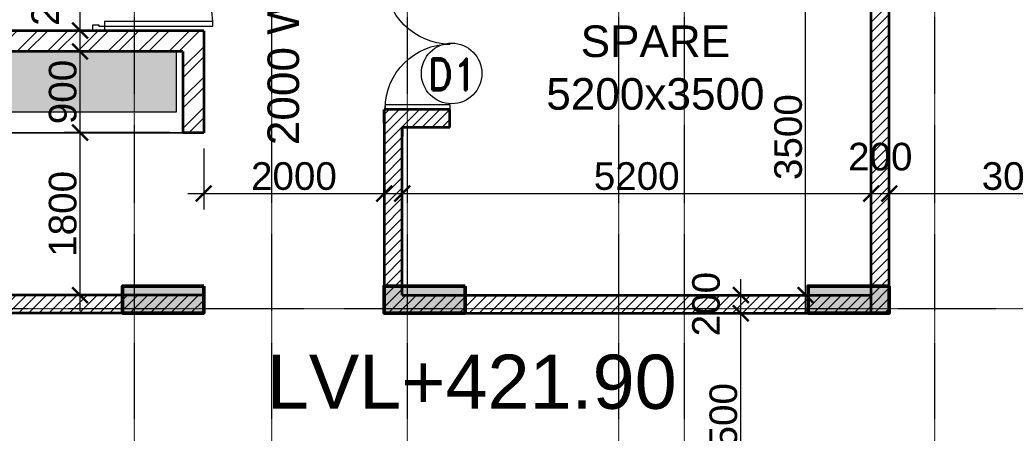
# Model space of a CAD drawing. Header units: millimetres. Extents: x 0 to 147381, y 0 to 170318.
# Drawn here: x 58007 to 69040, y 58459 to 63037 of the extents above; entities that cross this region are included whole.
import ezdxf
from ezdxf.enums import TextEntityAlignment as Align

# ---------------------------------------------------------------- set-up
doc = ezdxf.new("R2010")
doc.units = ezdxf.units.MM
doc.linetypes.add('Center', pattern=[29.999999, 12, -6, 6, -6])
doc.linetypes.add('Grid Line', pattern=[22.225, 12.7, -3.175, 3.175, -3.175])
for name, color, linetype, lineweight in [('A-DOOR', 21, 'Continuous', 9), ('AR_STR', 7, 'Continuous', 15), ('AR_WALL_HATCH', 23, 'Continuous', 5), ('Arch_Dim', 7, 'Continuous', 25), ('Arch_DW_No', 5, 'Continuous', 15), ('ARCH_WALL', 1, 'Continuous', 35), ('G-ANNO-TEXT', 231, 'Continuous', 25), ('S-GRID', 8, 'Continuous', 9), ('STR COL.', 1, 'Continuous', 50)]:
    doc.layers.add(name, color=color, linetype=linetype, lineweight=lineweight)
for name, color, linetype, lineweight, true_color in [('A-FIRE DOOR', 1, 'Continuous', 15, 0xf50000), ('ARCH RCC HATCH', 253, 'Center', 9, 0x9c9c9c), ('BUILDING LEVEL', 1, 'Continuous', 18, 0xf50000), ('S-COLS_HATCH', 252, 'Continuous', 9, 0x8a8a8a)]:
    doc.layers.add(name, color=color, linetype=linetype, lineweight=lineweight, true_color=true_color)
doc.styles.add('Arial_2', font='arial.ttf', dxfattribs={"height": 472.5})
doc.styles.add('DIM', font='arial.ttf')
doc.styles.add('DIM_100', font='romand.shx', dxfattribs={"width": 0.9})
doc.styles.add('Seal_Text', font='arial.ttf')
doc.styles.add('SIZE', font='romans.shx', dxfattribs={"width": 0.75, "height": 200})
doc.dimstyles.new('DIM- 175', dxfattribs={"dimscale": 175, "dimtxt": 1.75, "dimasz": 1, "dimexe": 1, "dimexo": 1, "dimgap": 0.2, "dimtad": 1, "dimdec": 0, "dimrnd": 5, "dimzin": 0, "dimdsep": 46, "dimtxsty": 'DIM', "dimblk": 'ARCHTICK', "dimcen": 0, "dimdle": 1, "dimclrd": 3, "dimclre": 5, "dimclrt": 3, "dimadec": 0, "dimazin": 0, "dimtfac": 1, "dimtdec": 0, "dimtofl": 0, "dimtmove": 2, "dimatfit": 3, "dimfxl": 1, "dimtolj": 1, "dimtzin": 0, "dimlwd": 13, "dimlwe": 15, "dimarcsym": 0})
pattern_1 = [(45, (112242.8, 269228.23), (-56.1266, 56.1266), [])]

# ---------------------------------------------------------------- blocks, each defined once
blk = doc.blocks.new('A$C59E872DE')
at = {"layer": 'S-GRID', "linetype": 'Grid Line', "ltscale": 0.5}
for p, q in [((21580, 89720.3), (21580, -4357.6)), ((23100, 89720.3), (23100, -4357.6)), ((24605, 89720.3), (24605, -4357.6)), ((26950, 89720.3), (26950, -4357.6)), ((27675, 89720.3), (27675, -3402.7)), ((30450, 89720.3), (30450, -4357.6)), ((-6964.1, 15300), (94404.8, 15300))]:
    blk.add_line(p, q, dxfattribs=at)
blk = doc.blocks.new('A$C6E083EB8')
at = {"linetype": 'Continuous', "lineweight": 13}
for p, q in [((-37.6, 1022.9), (-77.6, 1022.9)), ((-77.6, 1022.9), (-77.6, 98.9)), ((-37.6, 98.9), (-37.6, 1022.9)), ((-77.6, 98.9), (-37.6, 98.9))]:
    blk.add_line(p, q, dxfattribs=at)
for points in [[(-1000, 98.9), (-1000, 0), (-950.5, 0), (-950.5, 49.5), (-962.4, 49.5), (-962.4, 98.9)], [(0, 98.9), (0, 0), (-49.5, 0), (-49.5, 49.5), (-37.6, 49.5), (-37.6, 98.9)]]:
    blk.add_lwpolyline(points, close=True, dxfattribs=at)
blk.add_arc((-37.6, 98.9), 924.8, 92.48223, 180, dxfattribs=at)
blk = doc.blocks.new('A$C4D5E1DB4')
at = {"layer": 'AR_WALL_HATCH', "ltscale": 500}
h = blk.add_hatch(dxfattribs=at)
h.set_pattern_fill('ANSI32', color=256, scale=25)
h.paths.add_polyline_path([(-20851, -2427), (-20851, -1440), (-16250, -1440), (-16250, -4441), (-13220, -4441), (-13220, -4211), (-16020, -4211), (-16020, -1440), (-12105, -1440), (-12105, -4241), (-12220, -4241), (-12220, -4441), (-11905, -4441), (-11905, -4302), (-11390, -4302), (-11390, -4102), (-11990, -4102), (-11990, -1440), (-10190, -1440), (-10190, -4441), (-9960, -4441), (-9960, -3541), (-5080, -3541), (-5080, -4441), (-4850, -4441), (-4850, -3311), (-9960, -3311), (-9960, -1210), (-21081, -1210), (-21081, -2427)])
h = blk.add_hatch(dxfattribs=at)
h.set_pattern_fill('ANSI31', color=256, scale=25)
h.paths.add_polyline_path([(-15316, -6241), (-4850, -6241), (-4850, -6441), (-15316, -6441)])
at = {"layer": 'A-DOOR', "linetype": 'Continuous'}
blk.add_line((-9990, -4441), (-5050, -4441), dxfattribs=at)
at = {"layer": 'ARCH_WALL'}
for p, q in [((-4850, -3311), (-9960, -3311)), ((-4850, -3311), (-4850, -4441)), ((-5080, -3541), (-9960, -3541)), ((-5080, -3541), (-5080, -4441)), ((-4850, -4441), (-5080, -4441)), ((-4850, -6241), (-15316, -6241)), ((-4850, -6241), (-4850, -6241)), ((-4850, -6441), (-4850, -6241)), ((-4850, -6441), (-15316, -6441))]:
    blk.add_line(p, q, dxfattribs=at)
at = {"layer": 'A-FIRE DOOR', "linetype": 'Continuous', "xscale": 1.299999999999998, "yscale": 1.299999999999998, "zscale": 1.299999999999998, "rotation": 270}
blk.add_blockref('A$C6E083EB8', (-6078, -3311), dxfattribs=at)
blk = doc.blocks.new('M_Double-Uneven - FD2G_1650X2700_-2217286-5_Level 452_2')
at = {"layer": 'A-DOOR'}
for p, q in [((-1548, -115), (-1548, -938)), ((-1548, -115), (-1497, -115)), ((-1497, -115), (-1497, -938)), ((51, -115), (51, -940)), ((102, -115), (51, -115)), ((102, -115), (102, -940)), ((-1548, -938), (-1495, -938)), ((102, -940), (51, -940))]:
    blk.add_line(p, q, dxfattribs=at)
for centre, start, end in [((-1548, -115), 270, 360), ((102, -115), 180, 270)]:
    blk.add_arc(centre, 825, start, end, dxfattribs=at)
blk = doc.blocks.new('DW')
at = {"color": 9}
blk.add_circle((0, 0), 671, dxfattribs=at)
at = {"style": 'SIZE', "width": 0.8}
blk.add_attdef('W7', text='', height=500, dxfattribs=at).set_placement((5, -289), align=Align.CENTER)
blk = doc.blocks.new('A$C38A24FCE')
at = {"layer": 'S-COLS_HATCH'}
for points in [[(-64340, 13625), (-65240, 13625), (-65240, 13925), (-64340, 13925)], [(-61440, 13625), (-62340, 13625), (-62340, 13925), (-61440, 13925)], [(-56740, 13625), (-57640, 13625), (-57640, 13925), (-56740, 13925)]]:
    blk.add_hatch(color=256, dxfattribs=at).paths.add_polyline_path(points)
at = {"layer": 'STR COL.'}
for points in [[(-64340, 13925), (-64340, 13625), (-65240, 13625), (-65240, 13925)], [(-61440, 13925), (-61440, 13625), (-62340, 13625), (-62340, 13925)], [(-56740, 13925), (-56740, 13625), (-57640, 13625), (-57640, 13925)]]:
    blk.add_lwpolyline(points, close=True, dxfattribs=at)
blk = doc.blocks.new('_ArchTick')
at = {"color": 0, "linetype": 'ByBlock', "const_width": 0.15}
blk.add_lwpolyline([(-0.5, -0.5), (0.5, 0.5)], dxfattribs=at)
blk = doc.blocks.new('*D570')
at = {"layer": 'Arch_Dim', "color": 5, "lineweight": 15, "transparency": 16777216}
for p, q in [((60045, 61613), (60045, 60938)), ((62045, 61055), (62045, 61288))]:
    blk.add_line(p, q, dxfattribs=at)
at = {"layer": 'Arch_Dim', "color": 3, "lineweight": 13, "transparency": 16777216}
blk.add_line((59870, 61113), (62220, 61113), dxfattribs=at)
at = {"layer": 'Defpoints', "color": 0, "linetype": 'Continuous', "transparency": 16777216}
for p in [(60045, 61788), (62045, 61113), (62045, 60880)]:
    blk.add_point(p, dxfattribs=at)
at = {"layer": 'Arch_Dim', "color": 3, "linetype": 'Continuous', "lineweight": 13, "transparency": 16777216, "xscale": 175, "yscale": 175, "zscale": 175, "rotation": 180}
blk.add_blockref('_ArchTick', (60045, 61113), dxfattribs=at)
at = {"layer": 'Arch_Dim', "color": 3, "linetype": 'Continuous', "lineweight": 13, "transparency": 16777216, "xscale": 175, "yscale": 175, "zscale": 175}
blk.add_blockref('_ArchTick', (62045, 61113), dxfattribs=at)
at = {"layer": 'Arch_Dim', "color": 3, "linetype": 'Continuous', "transparency": 16777216, "insert": (61045, 61305), "char_height": 306.2, "attachment_point": 5, "style": 'DIM'}
blk.add_mtext('\\A1;2000', dxfattribs=at)
blk = doc.blocks.new('*D778')
at = {"layer": 'Arch_Dim', "color": 5, "lineweight": 15, "transparency": 16777216}
for p, q in [((62245, 61091), (62245, 61288)), ((67445, 60990), (67445, 61288))]:
    blk.add_line(p, q, dxfattribs=at)
at = {"layer": 'Arch_Dim', "color": 3, "lineweight": 13, "transparency": 16777216}
blk.add_line((62070, 61113), (67620, 61113), dxfattribs=at)
at = {"layer": 'Defpoints', "color": 0, "linetype": 'Continuous', "transparency": 16777216}
for p in [(67445, 61113), (62245, 60916), (67445, 60815)]:
    blk.add_point(p, dxfattribs=at)
at = {"layer": 'Arch_Dim', "color": 3, "linetype": 'Continuous', "lineweight": 13, "transparency": 16777216, "xscale": 175, "yscale": 175, "zscale": 175, "rotation": 180}
blk.add_blockref('_ArchTick', (62245, 61113), dxfattribs=at)
at = {"layer": 'Arch_Dim', "color": 3, "linetype": 'Continuous', "lineweight": 13, "transparency": 16777216, "xscale": 175, "yscale": 175, "zscale": 175}
blk.add_blockref('_ArchTick', (67445, 61113), dxfattribs=at)
at = {"layer": 'Arch_Dim', "color": 3, "linetype": 'Continuous', "transparency": 16777216, "insert": (64845, 61305), "char_height": 306.2, "attachment_point": 5, "style": 'DIM'}
blk.add_mtext('\\A1;5200', dxfattribs=at)
blk = doc.blocks.new('*D779')
at = {"layer": 'Arch_Dim', "color": 5, "lineweight": 15, "transparency": 16777216}
for p, q in [((67645, 61862), (67645, 60938)), ((70645, 61213), (70645, 61288))]:
    blk.add_line(p, q, dxfattribs=at)
at = {"layer": 'Arch_Dim', "color": 3, "lineweight": 13, "transparency": 16777216}
blk.add_line((67470, 61113), (70820, 61113), dxfattribs=at)
at = {"layer": 'Defpoints', "color": 0, "linetype": 'Continuous', "transparency": 16777216}
for p in [(67645, 62037), (70645, 61113), (70645, 61038)]:
    blk.add_point(p, dxfattribs=at)
at = {"layer": 'Arch_Dim', "color": 3, "linetype": 'Continuous', "lineweight": 13, "transparency": 16777216, "xscale": 175, "yscale": 175, "zscale": 175, "rotation": 180}
blk.add_blockref('_ArchTick', (67645, 61113), dxfattribs=at)
at = {"layer": 'Arch_Dim', "color": 3, "linetype": 'Continuous', "lineweight": 13, "transparency": 16777216, "xscale": 175, "yscale": 175, "zscale": 175}
blk.add_blockref('_ArchTick', (70645, 61113), dxfattribs=at)
at = {"layer": 'Arch_Dim', "color": 3, "linetype": 'Continuous', "transparency": 16777216, "insert": (69145, 61305), "char_height": 306.2, "attachment_point": 5, "style": 'DIM'}
blk.add_mtext('\\A1;3000', dxfattribs=at)
blk = doc.blocks.new('*D571')
at = {"layer": 'Arch_Dim', "color": 5, "lineweight": 15, "transparency": 16777216}
for p, q in [((67445, 60990), (67445, 61288)), ((67645, 60990), (67645, 61288))]:
    blk.add_line(p, q, dxfattribs=at)
at = {"layer": 'Arch_Dim', "color": 3, "lineweight": 13, "transparency": 16777216}
blk.add_line((67270, 61113), (67820, 61113), dxfattribs=at)
at = {"layer": 'Defpoints', "color": 0, "linetype": 'Continuous', "transparency": 16777216}
for p in [(67645, 61113), (67445, 60815), (67645, 60815)]:
    blk.add_point(p, dxfattribs=at)
at = {"layer": 'Arch_Dim', "color": 3, "linetype": 'Continuous', "lineweight": 13, "transparency": 16777216, "xscale": 175, "yscale": 175, "zscale": 175, "rotation": 180}
blk.add_blockref('_ArchTick', (67445, 61113), dxfattribs=at)
at = {"layer": 'Arch_Dim', "color": 3, "linetype": 'Continuous', "lineweight": 13, "transparency": 16777216, "xscale": 175, "yscale": 175, "zscale": 175}
blk.add_blockref('_ArchTick', (67645, 61113), dxfattribs=at)
at = {"layer": 'Arch_Dim', "color": 3, "linetype": 'Continuous', "transparency": 16777216, "insert": (67545, 61520), "char_height": 306.2, "attachment_point": 5, "style": 'DIM'}
blk.add_mtext('\\A1;200', dxfattribs=at)
blk = doc.blocks.new('*D780')
at = {"layer": 'Arch_Dim', "color": 3, "lineweight": 13, "transparency": 16777216}
blk.add_line((65999, 57113), (65999, 59963), dxfattribs=at)
at = {"layer": 'Arch_Dim', "color": 5, "lineweight": 15, "transparency": 16777216}
for p, q in [((65995, 59788), (65824, 59788)), ((65995, 57288), (65824, 57288))]:
    blk.add_line(p, q, dxfattribs=at)
at = {"layer": 'Defpoints', "color": 0, "linetype": 'Continuous', "transparency": 16777216}
for p in [(65999, 59788), (66170, 59788), (66170, 57288)]:
    blk.add_point(p, dxfattribs=at)
at = {"layer": 'Arch_Dim', "color": 3, "linetype": 'Continuous', "lineweight": 13, "transparency": 16777216, "xscale": 175, "yscale": 175, "zscale": 175}
for p, rotation in [((65999, 59788), 90), ((65999, 57288), 270)]:
    blk.add_blockref('_ArchTick', p, dxfattribs=dict(at, rotation=rotation))
at = {"layer": 'Arch_Dim', "color": 3, "linetype": 'Continuous', "transparency": 16777216, "insert": (65807, 58538), "char_height": 306.2, "attachment_point": 5, "rotation": 90, "style": 'DIM'}
blk.add_mtext('\\A1;2500', dxfattribs=at)
blk = doc.blocks.new('*D572')
at = {"layer": 'Arch_Dim', "color": 3, "lineweight": 13, "transparency": 16777216}
blk.add_line((66717, 59813), (66717, 63663), dxfattribs=at)
at = {"layer": 'Defpoints', "color": 0, "linetype": 'Continuous', "transparency": 16777216}
for p in [(66717, 63488), (66717, 63488), (66717, 59988)]:
    blk.add_point(p, dxfattribs=at)
at = {"layer": 'Arch_Dim', "color": 3, "linetype": 'Continuous', "lineweight": 13, "transparency": 16777216, "xscale": 175, "yscale": 175, "zscale": 175}
for p, rotation in [((66717, 63488), 90), ((66717, 59988), 270)]:
    blk.add_blockref('_ArchTick', p, dxfattribs=dict(at, rotation=rotation))
at = {"layer": 'Arch_Dim', "color": 3, "linetype": 'Continuous', "transparency": 16777216, "insert": (66525, 61738), "char_height": 306.2, "attachment_point": 5, "rotation": 90, "style": 'DIM'}
blk.add_mtext('\\A1;3500', dxfattribs=at)
blk = doc.blocks.new('*D781')
at = {"layer": 'Arch_Dim', "color": 3, "lineweight": 13, "transparency": 16777216}
blk.add_line((65999, 59613), (65999, 60163), dxfattribs=at)
at = {"layer": 'Arch_Dim', "color": 5, "lineweight": 15, "transparency": 16777216}
for p, q in [((65995, 59988), (65824, 59988)), ((65995, 59788), (65824, 59788))]:
    blk.add_line(p, q, dxfattribs=at)
at = {"layer": 'Defpoints', "color": 0, "linetype": 'Continuous', "transparency": 16777216}
for p in [(65999, 59988), (66170, 59988), (66170, 59788)]:
    blk.add_point(p, dxfattribs=at)
at = {"layer": 'Arch_Dim', "color": 3, "linetype": 'Continuous', "lineweight": 13, "transparency": 16777216, "xscale": 175, "yscale": 175, "zscale": 175}
for p, rotation in [((65999, 59988), 90), ((65999, 59788), 270)]:
    blk.add_blockref('_ArchTick', p, dxfattribs=dict(at, rotation=rotation))
at = {"layer": 'Arch_Dim', "color": 3, "linetype": 'Continuous', "transparency": 16777216, "insert": (65615, 59888), "char_height": 306.2, "attachment_point": 5, "rotation": 90, "style": 'DIM'}
blk.add_mtext('\\A1;200', dxfattribs=at)
blk = doc.blocks.new('*D607')
at = {"layer": 'Arch_Dim', "color": 3, "lineweight": 13, "transparency": 16777216}
blk.add_line((58674, 59813), (58674, 61963), dxfattribs=at)
at = {"layer": 'Arch_Dim', "color": 5, "lineweight": 15, "transparency": 16777216}
for p, q in [((59670, 61788), (58499, 61788)), ((59870, 59988), (58499, 59988))]:
    blk.add_line(p, q, dxfattribs=at)
at = {"layer": 'Defpoints', "color": 0, "linetype": 'Continuous', "transparency": 16777216}
for p in [(58674, 61788), (59845, 61788), (60045, 59988)]:
    blk.add_point(p, dxfattribs=at)
at = {"layer": 'Arch_Dim', "color": 3, "linetype": 'Continuous', "lineweight": 13, "transparency": 16777216, "xscale": 175, "yscale": 175, "zscale": 175}
for p, rotation in [((58674, 61788), 90), ((58674, 59988), 270)]:
    blk.add_blockref('_ArchTick', p, dxfattribs=dict(at, rotation=rotation))
at = {"layer": 'Arch_Dim', "color": 3, "linetype": 'Continuous', "transparency": 16777216, "insert": (58483, 60888), "char_height": 306.2, "attachment_point": 5, "rotation": 90, "style": 'DIM'}
blk.add_mtext('\\A1;1800', dxfattribs=at)
blk = doc.blocks.new('*D609')
at = {"layer": 'Arch_Dim', "color": 3, "lineweight": 13, "transparency": 16777216}
blk.add_line((58674, 61613), (58674, 62862), dxfattribs=at)
at = {"layer": 'Arch_Dim', "color": 5, "lineweight": 15, "transparency": 16777216}
blk.add_line((58849, 62687), (58849, 62687), dxfattribs=at)
at = {"layer": 'Defpoints', "color": 0, "linetype": 'Continuous', "transparency": 16777216}
for p in [(58674, 62687), (58674, 62687), (58674, 61788)]:
    blk.add_point(p, dxfattribs=at)
at = {"layer": 'Arch_Dim', "color": 3, "linetype": 'Continuous', "lineweight": 13, "transparency": 16777216, "xscale": 175, "yscale": 175, "zscale": 175}
for p, rotation in [((58674, 62687), 90), ((58674, 61788), 270)]:
    blk.add_blockref('_ArchTick', p, dxfattribs=dict(at, rotation=rotation))
at = {"layer": 'Arch_Dim', "color": 3, "linetype": 'Continuous', "transparency": 16777216, "insert": (58483, 62238), "char_height": 306.2, "attachment_point": 5, "rotation": 90, "style": 'DIM'}
blk.add_mtext('\\A1;900', dxfattribs=at)
blk = doc.blocks.new('*D610')
at = {"layer": 'Arch_Dim', "color": 3, "lineweight": 13, "transparency": 16777216}
blk.add_line((58674, 62512), (58674, 63093), dxfattribs=at)
at = {"layer": 'Arch_Dim', "color": 5, "lineweight": 15, "transparency": 16777216}
for p, q in [((58849, 62918), (58849, 62918)), ((58849, 62687), (58849, 62687))]:
    blk.add_line(p, q, dxfattribs=at)
at = {"layer": 'Defpoints', "color": 0, "linetype": 'Continuous', "transparency": 16777216}
for p in [(58674, 62918), (58674, 62918), (58674, 62687)]:
    blk.add_point(p, dxfattribs=at)
at = {"layer": 'Arch_Dim', "color": 3, "linetype": 'Continuous', "lineweight": 13, "transparency": 16777216, "xscale": 175, "yscale": 175, "zscale": 175}
for p, rotation in [((58674, 62918), 90), ((58674, 62687), 270)]:
    blk.add_blockref('_ArchTick', p, dxfattribs=dict(at, rotation=rotation))
at = {"layer": 'Arch_Dim', "color": 3, "linetype": 'Continuous', "transparency": 16777216, "insert": (58290, 63328), "char_height": 306.2, "attachment_point": 5, "rotation": 90, "style": 'DIM'}
blk.add_mtext('\\A1;230', dxfattribs=at)
blk = doc.blocks.new('*D611')
at = {"layer": 'Arch_Dim', "color": 3, "lineweight": 13, "transparency": 16777216}
blk.add_line((58674, 62743), (58674, 67593), dxfattribs=at)
at = {"layer": 'Arch_Dim', "color": 5, "lineweight": 15, "transparency": 16777216}
for p, q in [((58670, 67418), (58499, 67418)), ((58849, 62918), (58849, 62918))]:
    blk.add_line(p, q, dxfattribs=at)
at = {"layer": 'Defpoints', "color": 0, "linetype": 'Continuous', "transparency": 16777216}
for p in [(58674, 67418), (58845, 67418), (58674, 62918)]:
    blk.add_point(p, dxfattribs=at)
at = {"layer": 'Arch_Dim', "color": 3, "linetype": 'Continuous', "lineweight": 13, "transparency": 16777216, "xscale": 175, "yscale": 175, "zscale": 175}
for p, rotation in [((58674, 67418), 90), ((58674, 62918), 270)]:
    blk.add_blockref('_ArchTick', p, dxfattribs=dict(at, rotation=rotation))
at = {"layer": 'Arch_Dim', "color": 3, "linetype": 'Continuous', "transparency": 16777216, "insert": (58483, 65168), "char_height": 306.2, "attachment_point": 5, "rotation": 90, "style": 'DIM'}
blk.add_mtext('\\A1;4500', dxfattribs=at)

msp = doc.modelspace()

# ---------------------------------------------------------------- linework, layer by layer
at = {"layer": 'A-DOOR', "linetype": 'Continuous'}
msp.add_line((54904.7, 61788), (59844.7, 61788), dxfattribs=at)

# ---------------------------------------------------------------- texts
at = {"layer": 'BUILDING LEVEL', "insert": (60744.1, 59328.2), "char_height": 600, "width": 5749.555, "attachment_point": 1, "style": 'Seal_Text'}
msp.add_mtext('LVL+421.90', dxfattribs=at)

# ---------------------------------------------------------------- next in the draw order: block references
at = {"layer": 'ARCH RCC HATCH', "linetype": 'Continuous'}
msp.add_blockref('A$C59E872DE', (37694.7, 44538), dxfattribs=at)

# ---------------------------------------------------------------- next in the draw order: hatches: boundary and pattern name
at = {"layer": 'AR_WALL_HATCH', "ltscale": 500}
h = msp.add_hatch(dxfattribs=at)
h.set_pattern_fill('ANSI31', color=256, scale=25)
h.set_pattern_definition(pattern_1)
h.paths.add_polyline_path([(67644.7, 66938.5), (67444.7, 66938.5), (67444.7, 59788), (67644.7, 59788)])
h = msp.add_hatch(dxfattribs=at)
h.set_pattern_fill('ANSI31', color=256, scale=25)
h.set_pattern_definition(pattern_1)
h.paths.add_polyline_path([(67444.7, 59988), (62244.7, 59988), (62244.7, 61843.3), (62774.4, 61843.3), (62774.4, 62043.3), (62044.7, 62043.3), (62044.7, 61893.3), (62044.7, 61743.3), (62044.7, 59788), (67444.7, 59788)])
at = {"layer": 'ARCH RCC HATCH', "linetype": 'Continuous'}
h = msp.add_hatch(dxfattribs=at)
h.set_pattern_fill('DOTS', color=256, scale=50)
h.set_pattern_definition([(0, (112242.8, 269228.23), (39.6875, 79.375), [0, -79.375])])
h.paths.add_polyline_path([(43814.2, 65018.5), (43809.6, 60017.5), (48644.7, 60017.5), (48644.7, 60087.5), (48644.7, 62018), (59744.7, 62018), (59744.7, 62687.5), (54704.7, 62687.5), (54704.7, 64118), (54634.7, 64118), (54634.7, 65018)])

# ---------------------------------------------------------------- next in the draw order: linework, layer by layer
msp.add_lwpolyline([(43814.2, 65018.5), (43809.6, 60017.5), (48644.7, 60017.5), (48644.7, 60087.5), (48644.7, 62018), (59744.7, 62018), (59744.7, 62687.5), (54704.7, 62687.5), (54704.7, 64118), (54634.7, 64118), (54634.7, 65018)], close=True, dxfattribs=at)
at = {"layer": 'ARCH_WALL'}
for p, q in [((67444.7, 59788), (67444.7, 66938.5)), ((67644.7, 59788), (67644.7, 66938.5)), ((62044.7, 62043.3), (62044.7, 59788)), ((62774.4, 62043.3), (62044.7, 62043.3)), ((62044.7, 62043.3), (62044.7, 61743.3)), ((62044.7, 61893.3), (62044.7, 62043.3)), ((62774.4, 61843.3), (62774.4, 62043.3)), ((62244.7, 59988), (62244.7, 61843.3)), ((62774.4, 61843.3), (62244.7, 61843.3)), ((62244.7, 61843.3), (62244.7, 61743.3)), ((62244.7, 59988), (67444.7, 59988)), ((62044.7, 59788), (67644.7, 59788))]:
    msp.add_line(p, q, dxfattribs=at)

# ---------------------------------------------------------------- next in the draw order: block references
at = {"layer": 'A-DOOR', "xscale": -0.8707830228548328, "yscale": 0.8707830228548328, "zscale": 0.8707830228548328, "rotation": 270}
msp.add_blockref('M_Double-Uneven - FD2G_1650X2700_-2217286-5_Level 452_2', (62875.4, 63399.2), dxfattribs=at)
at = {"layer": 'A-FIRE DOOR', "linetype": 'Continuous'}
msp.add_blockref('A$C4D5E1DB4', (64894.7, 66228.5), dxfattribs=at)
at = {"layer": 'AR_STR', "linetype": 'Continuous'}
msp.add_blockref('A$C38A24FCE', (124384.7, 46163), dxfattribs=at)
at = {"layer": 'Arch_DW_No'}
ref = msp.add_blockref('DW', (62793.3, 62443.7, -0.1), dxfattribs=dict(at, xscale=0.5001481924206014, yscale=0.5001481924206014, zscale=0.5001481924206014, rotation=291.467010438918))
ref.add_attrib('W71', 'D1', dxfattribs={"layer": '0', "height": 350, "style": 'DIM_100', "width": 0.9}).set_placement((62802.4, 62259.2, -0.1), align=Align.CENTER)

# ---------------------------------------------------------------- next in the draw order: texts
at = {"layer": 'G-ANNO-TEXT', "color": 7, "insert": (60752, 61648.8), "char_height": 350, "width": 8203.315, "attachment_point": 1, "rotation": 90, "style": 'Arial_2'}
msp.add_mtext('{\\C256;2000 WIDE CORRIDOR}', dxfattribs=at)
at = {"layer": 'G-ANNO-TEXT', "color": 7, "insert": (63742.2, 62975.6), "char_height": 350, "width": 2620.165, "attachment_point": 1, "style": 'Arial_2'}
msp.add_mtext('\\pxqc;SPARE\\P5200x3500', dxfattribs=at)

# ---------------------------------------------------------------- next in the draw order: dimensions: what is measured, and where the dimension line sits
at = {"layer": 'Arch_Dim', "linetype": 'Continuous'}
for base, p1, p2, picture, middle in [((58674, 67418), (58674, 62918), (58844.7, 67418), '*D611', (58482.7, 65168)), ((66716.9, 63488), (66716.9, 59988), (66716.9, 63488), '*D572', (66525.5, 61738)), ((58674.0308506, 62687.4834324), (58674.0308506, 61787.9834322), (58674.0308506, 62687.4834324), '*D609', (58482.6678731, 62237.7334323)), ((58674, 61788), (60044.7, 59988), (59844.7, 61788), '*D607', (58482.7, 60888)), ((65998.8, 59988), (66169.7, 59788), (66169.7, 59988), '*D781', (65614.9, 59888)), ((65998.8, 59788), (66169.7, 57288), (66169.7, 59788), '*D780', (65807.4, 58538))]:
    dim = msp.add_linear_dim(base=base, p1=p1, p2=p2, angle=90, dimstyle='DIM- 175', dxfattribs=at)
    dim.commit()
    dim.dimension.update_dxf_attribs({"geometry": picture, "text_midpoint": middle})
dim = msp.add_linear_dim(base=(58674.0308506, 62917.9834322), p1=(58674.0308506, 62687.4834324), p2=(58674.0308506, 62917.9834322), angle=90, dimstyle='DIM- 175', dxfattribs=at)
dim.commit()
dim.dimension.update_dxf_attribs({"geometry": '*D610', "text_midpoint": (58290.3192248, 63328.429628), "dimtype": 160})
for base, p1, p2, picture, middle in [((70644.7, 61113.4), (67644.7, 62036.8), (70644.7, 61038), '*D779', (69144.7, 61304.9)), ((62044.7, 61113.4), (60044.7, 61788), (62044.7, 60880.2), '*D570', (61044.7, 61304.8)), ((67444.7, 61113.4), (62244.7, 60915.6), (67444.7, 60815.2), '*D778', (64844.7, 61304.8))]:
    dim = msp.add_linear_dim(base=base, p1=p1, p2=p2, dimstyle='DIM- 175', dxfattribs=at)
    dim.commit()
    dim.dimension.update_dxf_attribs({"geometry": picture, "text_midpoint": middle})
dim = msp.add_linear_dim(base=(67644.7, 61113.4), p1=(67444.7, 60815.2), p2=(67644.7, 60815.2), dimstyle='DIM- 175', dxfattribs=at)
dim.commit()
dim.dimension.update_dxf_attribs({"geometry": '*D571', "text_midpoint": (67544.7, 61520.2), "dimtype": 160})

doc.saveas('drawing.dxf')
